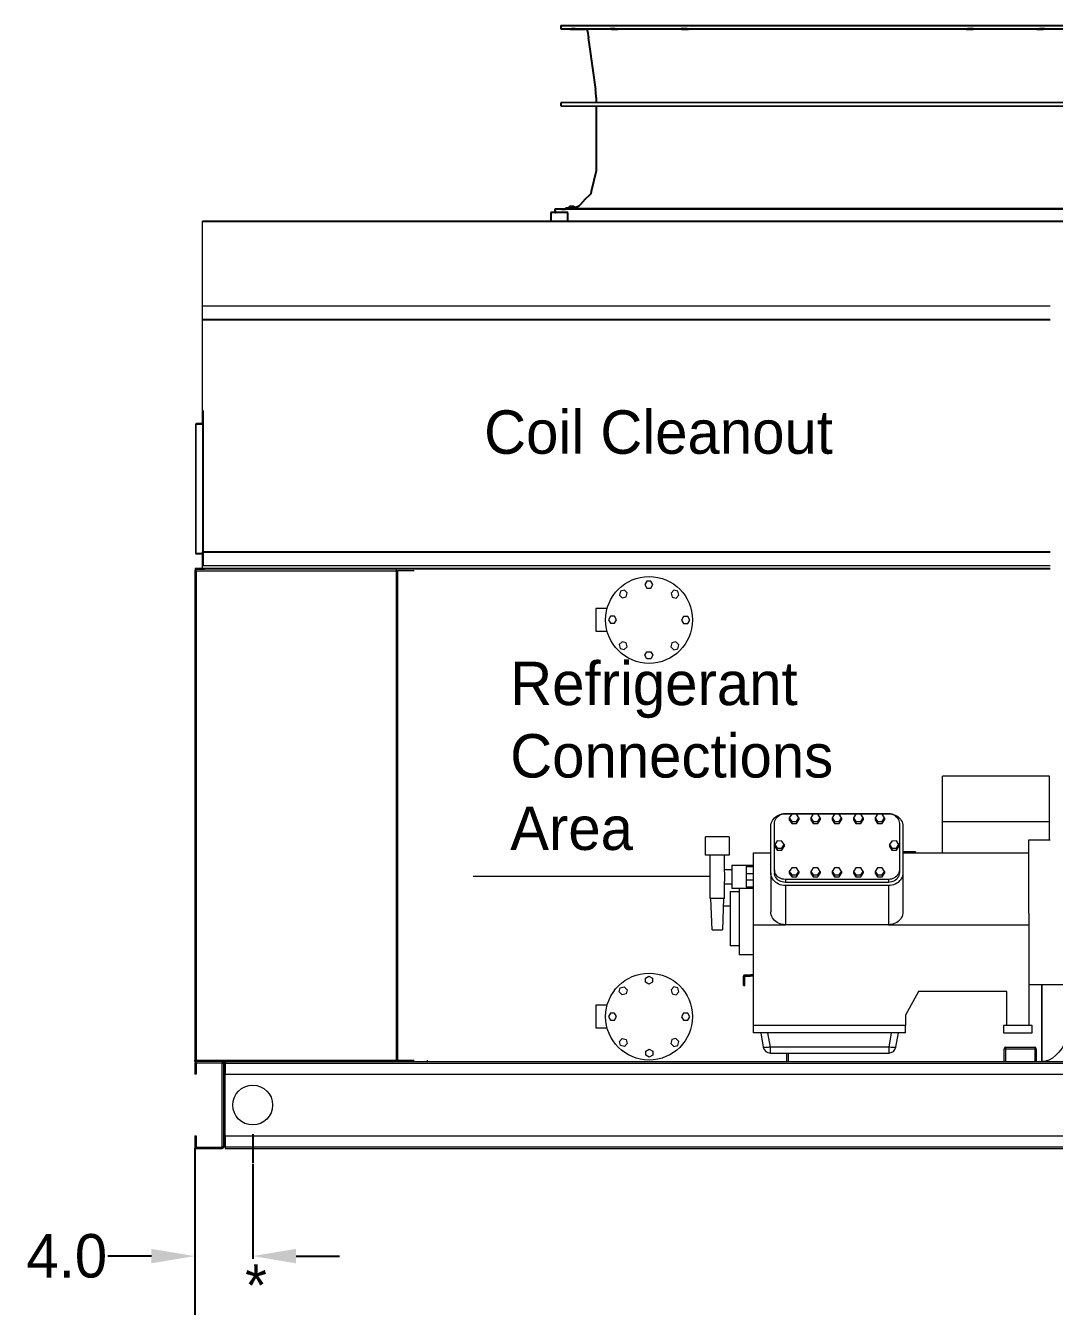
# Model space of a CAD drawing. Header units: inches. Extents: x 1139 to 1619, y -685 to -381.
# Drawn here: x 1290.3 to 1361.3, y -627.3 to -538.9 of the extents above; entities that cross this region are included whole.
import ezdxf

# ---------------------------------------------------------------- set-up
doc = ezdxf.new("R2010")
doc.units = ezdxf.units.IN
doc.header["$MEASUREMENT"] = 0
doc.header["$PDSIZE"] = -1
doc.layers.add('L64', color=7, linetype='Continuous')
doc.dimstyles.get("Standard").update_dxf_attribs({"dimtxt": 3, "dimasz": 3, "dimexe": 0.18, "dimexo": 0.0625, "dimgap": 0.09, "dimtad": 0, "dimtih": 1, "dimtoh": 1, "dimdec": 1, "dimzin": 0, "dimdsep": 46, "dimtxsty": 'Standard', "dimcen": 0.09, "dimadec": 0, "dimazin": 0, "dimtfac": 1, "dimtdec": 1, "dimtofl": 0, "dimtmove": 0, "dimatfit": 3, "dimfxl": 1, "dimtolj": 1, "dimtzin": 0, "dimarcsym": 0})

# ---------------------------------------------------------------- blocks, each defined once
blk = doc.blocks.new('*D10')
at = {"color": 0, "lineweight": -2}
for p, q in [((1301.977, -616.368), (1301.977, -624.022)), ((1305.977, -617.474), (1305.977, -624.022)), ((1298.977, -623.842), (1295.977, -623.842)), ((1308.977, -623.842), (1311.977, -623.842))]:
    blk.add_line(p, q, dxfattribs=at)
at = {"color": 0}
for points in [[(1298.977, -623.342), (1298.977, -624.342), (1301.977, -623.842)], [(1308.977, -623.342), (1308.977, -624.342), (1305.977, -623.842)]]:
    blk.add_solid(points, dxfattribs=at)
at = {"layer": 'Defpoints', "color": 0}
for p in [(1301.977, -616.306), (1305.977, -617.411), (1301.977, -623.842)]:
    blk.add_point(p, dxfattribs=at)
at = {"color": 0, "insert": (1293.137, -623.842), "char_height": 3, "attachment_point": 5}
blk.add_mtext('\\A1;4.0', dxfattribs=at)
blk = doc.blocks.new('*D11')
at = {"color": 0, "lineweight": -2}
for p, q in [((1379.97, -618.075), (1379.97, -630.957)), ((1301.977, -620.257), (1301.977, -630.957)), ((1304.977, -630.777), (1336.633, -630.777)), ((1376.97, -630.777), (1345.313, -630.777))]:
    blk.add_line(p, q, dxfattribs=at)
at = {"color": 0}
for points in [[(1304.977, -630.277), (1304.977, -631.277), (1301.977, -630.777)], [(1376.97, -630.277), (1376.97, -631.277), (1379.97, -630.777)]]:
    blk.add_solid(points, dxfattribs=at)
at = {"layer": 'Defpoints', "color": 0}
for p in [(1379.97, -618.013), (1301.977, -620.195), (1301.977, -630.777)]:
    blk.add_point(p, dxfattribs=at)
at = {"color": 0, "insert": (1340.973, -630.777), "char_height": 3, "attachment_point": 5}
blk.add_mtext('\\A1;78.0', dxfattribs=at)

msp = doc.modelspace()

# ---------------------------------------------------------------- linework, layer by layer
at = {"color": 0, "linetype": 'Continuous', "lineweight": 25}
for p, q in [((1327.246, -538.858), (1327.246, -539.086)), ((1327.246, -538.858), (1332.637, -538.858)), ((1327.246, -539.086), (1327.898, -539.092)), ((1327.246, -539.086), (1332.637, -539.086)), ((1328.708, -539.099), (1328.947, -539.101)), ((1329.102, -539.236), (1329.166, -539.692)), ((1332.637, -538.858), (1364.057, -538.858)), ((1332.637, -539.086), (1364.057, -539.086)), ((1329.147, -539.692), (1329.236, -540.323)), ((1329.234, -540.324), (1329.649, -543.277)), ((1329.687, -543.825), (1329.687, -544.161)), ((1329.687, -544.161), (1327.246, -544.182)), ((1327.246, -544.182), (1327.246, -544.395)), ((1327.246, -544.395), (1329.687, -544.417)), ((1364.057, -544.182), (1329.687, -544.161)), ((1329.687, -544.417), (1364.057, -544.395)), ((1329.687, -544.417), (1329.687, -548.878)), ((1329.687, -548.878), (1329.355, -550.314)), ((1328.531, -551.275), (1328.868, -550.944)), ((1329.317, -550.484), (1328.849, -550.944)), ((1329.357, -550.314), (1329.317, -550.484)), ((1326.557, -551.771), (1326.557, -552.362)), ((1327.739, -551.771), (1326.557, -551.771)), ((1326.93, -551.537), (1326.849, -551.537)), ((1326.849, -551.537), (1326.849, -551.545)), ((1326.849, -551.545), (1326.852, -551.713)), ((1326.87, -551.713), (1326.867, -551.545)), ((1327.578, -551.531), (1326.93, -551.537)), ((1327.578, -551.465), (1327.578, -551.544)), ((1327.705, -551.465), (1327.578, -551.465)), ((1327.589, -551.544), (1327.583, -551.543)), ((1327.643, -551.544), (1327.589, -551.544)), ((1328.444, -551.465), (1327.705, -551.465)), ((1327.739, -552.362), (1327.739, -551.771)), ((1327.778, -551.426), (1327.775, -551.465)), ((1327.846, -551.426), (1327.778, -551.426)), ((1328.244, -551.426), (1327.846, -551.426)), ((1327.916, -551.341), (1327.919, -551.34)), ((1327.919, -551.34), (1327.919, -551.345)), ((1327.92, -551.346), (1327.92, -551.338)), ((1327.92, -551.342), (1327.93, -551.34)), ((1327.93, -551.34), (1327.93, -551.346)), ((1327.951, -551.344), (1327.951, -551.34)), ((1328.023, -551.34), (1328.023, -551.345)), ((1328.051, -551.346), (1328.051, -551.34)), ((1328.101, -551.338), (1328.101, -551.342)), ((1328.111, -551.344), (1328.111, -551.34)), ((1328.244, -551.431), (1328.531, -551.275)), ((1328.247, -551.465), (1328.244, -551.426)), ((1328.444, -551.537), (1328.444, -551.465)), ((1328.444, -551.499), (1362.86, -551.499)), ((1362.86, -551.527), (1328.444, -551.527)), ((1326.557, -552.362), (1327.739, -552.362)), ((1327.739, -552.362), (1363.565, -552.362))]:
    msp.add_line(p, q, dxfattribs=at)
at = {"color": 0, "linetype": 'Continuous', "lineweight": 15}
for p, q in [((1329.672, -579.118), (1329.672, -580.687)), ((1330.439, -579.118), (1329.672, -579.118)), ((1329.672, -580.687), (1330.439, -580.687)), ((1329.672, -606.518), (1329.672, -608.086)), ((1330.439, -606.518), (1329.672, -606.518)), ((1329.672, -608.086), (1330.439, -608.086))]:
    msp.add_line(p, q, dxfattribs=at)
at = {"color": 0}
msp.add_line((1305.977, -615.411), (1305.977, -617.411), dxfattribs=at)
msp.add_line((1305.977, -615.411), (1305.977, -617.411), dxfattribs=at)
at = {"color": 0, "linetype": 'Continuous', "lineweight": 15}
for points in [[(1333.042, -577.465), (1333.183, -577.708), (1333.463, -577.708), (1333.603, -577.465), (1333.463, -577.222), (1333.183, -577.222)], [(1331.764, -578.312), (1331.837, -578.041), (1331.639, -577.843), (1331.368, -577.916), (1331.295, -578.186), (1331.494, -578.385)], [(1334.937, -578.321), (1335.208, -578.393), (1335.406, -578.195), (1335.333, -577.924), (1335.063, -577.852), (1334.864, -578.05)], [(1331.103, -579.897), (1330.963, -579.654), (1330.683, -579.654), (1330.542, -579.897), (1330.683, -580.139), (1330.963, -580.139)], [(1335.59, -579.909), (1335.73, -580.151), (1336.01, -580.151), (1336.15, -579.909), (1336.01, -579.666), (1335.73, -579.666)], [(1331.756, -581.485), (1331.485, -581.412), (1331.287, -581.61), (1331.359, -581.881), (1331.63, -581.954), (1331.828, -581.755)], [(1334.928, -581.493), (1334.856, -581.764), (1335.054, -581.962), (1335.325, -581.89), (1335.397, -581.619), (1335.199, -581.421)], [(1333.042, -582.34), (1333.183, -582.097), (1333.463, -582.097), (1333.603, -582.34), (1333.463, -582.583), (1333.183, -582.583)], [(1333.34, -605.058), (1333.098, -604.918), (1333.098, -604.638), (1333.34, -604.498), (1333.583, -604.638), (1333.583, -604.918)], [(1331.756, -605.72), (1331.485, -605.792), (1331.287, -605.594), (1331.359, -605.323), (1331.63, -605.251), (1331.828, -605.449)], [(1334.937, -605.72), (1335.208, -605.792), (1335.406, -605.594), (1335.333, -605.323), (1335.063, -605.251), (1334.864, -605.449)], [(1331.103, -607.296), (1330.963, -607.053), (1330.683, -607.053), (1330.542, -607.296), (1330.683, -607.538), (1330.963, -607.538)], [(1335.59, -607.308), (1335.73, -607.551), (1336.01, -607.551), (1336.15, -607.308), (1336.01, -607.065), (1335.73, -607.065)], [(1331.764, -608.892), (1331.837, -609.163), (1331.639, -609.361), (1331.368, -609.289), (1331.295, -609.018), (1331.494, -608.82)], [(1334.928, -608.892), (1334.856, -609.163), (1335.054, -609.361), (1335.325, -609.289), (1335.397, -609.018), (1335.199, -608.82)], [(1333.352, -609.545), (1333.595, -609.685), (1333.595, -609.966), (1333.352, -610.106), (1333.11, -609.966), (1333.11, -609.685)]]:
    msp.add_lwpolyline(points, close=True, dxfattribs=at)
for centre in [(1333.346, -579.903), (1333.346, -607.302), (1333.346, -607.302)]:
    msp.add_circle(centre, 3, dxfattribs=at)
at = {"color": 0, "linetype": 'Continuous', "lineweight": 25}
for centre, radius, start, end in [((1325.75, -543.825), 3.937, 0, 8.00016), ((1326.911, -551.712), 0.0591, 181, 270)]:
    msp.add_arc(centre, radius, start, end, dxfattribs=at)
for points, knots in [([(1327.898, -539.092), (1327.899, -539.092), (1327.9, -539.092), (1327.93, -539.092), (1327.982, -539.092), (1328.056, -539.093), (1328.148, -539.094), (1328.257, -539.095), (1328.379, -539.096), (1328.511, -539.097), (1328.623, -539.098), (1328.689, -539.098), (1328.708, -539.099)], [0, 0, 0, 0, 0.085907, 0.192945, 0.303087, 0.410126, 0.520268, 0.62731, 0.737455, 0.844501, 0.954651, 1, 1, 1, 1]), ([(1328.039, -539.09), (1328.053, -539.09), (1328.08, -539.09), (1328.15, -539.09), (1328.233, -539.091), (1328.32, -539.092), (1328.403, -539.093), (1328.471, -539.093), (1328.517, -539.094), (1328.536, -539.094), (1328.528, -539.094), (1328.506, -539.094), (1328.47, -539.094), (1328.402, -539.093), (1328.319, -539.093), (1328.231, -539.092), (1328.149, -539.091), (1328.081, -539.091), (1328.034, -539.09), (1328.015, -539.09), (1328.023, -539.09), (1328.036, -539.09), (1328.039, -539.09)], [0, 0, 0, 0, 0.053684, 0.107369, 0.161054, 0.214742, 0.268431, 0.32212, 0.375808, 0.429494, 0.483179, 0.5, 0.553684, 0.607368, 0.661054, 0.714742, 0.768431, 0.82212, 0.875808, 0.929494, 0.983178, 1, 1, 1, 1]), ([(1329.102, -539.236), (1329.098, -539.219), (1329.089, -539.184), (1329.056, -539.141), (1329.012, -539.112), (1328.973, -539.101), (1328.951, -539.101), (1328.947, -539.101)], [0, 0, 0, 0, 0.236553, 0.473094, 0.709954, 0.947343, 1, 1, 1, 1]), ([(1330.74, -539.09), (1330.763, -539.09), (1330.807, -539.09), (1330.893, -539.09), (1330.98, -539.091), (1331.061, -539.092), (1331.126, -539.093), (1331.168, -539.093), (1331.182, -539.094), (1331.167, -539.094), (1331.134, -539.094), (1331.089, -539.094), (1331.034, -539.094), (1330.95, -539.093), (1330.863, -539.093), (1330.782, -539.092), (1330.717, -539.091), (1330.675, -539.091), (1330.66, -539.09), (1330.676, -539.09), (1330.708, -539.09), (1330.734, -539.09), (1330.74, -539.09)], [0, 0, 0, 0, 0.053685, 0.107369, 0.161054, 0.214742, 0.268431, 0.32212, 0.375808, 0.429494, 0.483179, 0.5, 0.553684, 0.607369, 0.661054, 0.714742, 0.768431, 0.82212, 0.875808, 0.929494, 0.983179, 1, 1, 1, 1]), ([(1335.711, -539.09), (1335.739, -539.09), (1335.794, -539.09), (1335.882, -539.09), (1335.961, -539.091), (1336.022, -539.092), (1336.06, -539.093), (1336.069, -539.093), (1336.05, -539.094), (1336.003, -539.094), (1335.949, -539.094), (1335.89, -539.094), (1335.824, -539.094), (1335.737, -539.093), (1335.658, -539.093), (1335.596, -539.092), (1335.558, -539.091), (1335.549, -539.091), (1335.569, -539.09), (1335.616, -539.09), (1335.669, -539.09), (1335.703, -539.09), (1335.711, -539.09)], [0, 0, 0, 0, 0.053684, 0.107369, 0.161054, 0.214742, 0.268431, 0.32212, 0.375808, 0.429494, 0.483178, 0.5, 0.553684, 0.607369, 0.661055, 0.714742, 0.768431, 0.82212, 0.875808, 0.929494, 0.983179, 1, 1, 1, 1]), ([(1355.676, -539.09), (1355.694, -539.09), (1355.731, -539.09), (1355.754, -539.09), (1355.749, -539.091), (1355.715, -539.092), (1355.657, -539.093), (1355.58, -539.093), (1355.493, -539.094), (1355.407, -539.094), (1355.348, -539.094), (1355.299, -539.094), (1355.26, -539.094), (1355.235, -539.093), (1355.241, -539.093), (1355.274, -539.092), (1355.333, -539.091), (1355.41, -539.091), (1355.496, -539.09), (1355.582, -539.09), (1355.642, -539.09), (1355.669, -539.09), (1355.676, -539.09)], [0, 0, 0, 0, 0.053685, 0.107369, 0.161054, 0.214742, 0.268431, 0.32212, 0.375808, 0.429494, 0.483179, 0.5, 0.553684, 0.607369, 0.661054, 0.714742, 0.768431, 0.82212, 0.875808, 0.929494, 0.983179, 1, 1, 1, 1]), ([(1360.619, -539.09), (1360.627, -539.09), (1360.644, -539.09), (1360.633, -539.09), (1360.595, -539.091), (1360.533, -539.092), (1360.454, -539.093), (1360.367, -539.093), (1360.282, -539.094), (1360.208, -539.094), (1360.166, -539.094), (1360.137, -539.094), (1360.122, -539.094), (1360.132, -539.093), (1360.17, -539.093), (1360.232, -539.092), (1360.311, -539.091), (1360.398, -539.091), (1360.484, -539.09), (1360.557, -539.09), (1360.6, -539.09), (1360.615, -539.09), (1360.619, -539.09)], [0, 0, 0, 0, 0.053684, 0.107369, 0.161054, 0.214742, 0.268431, 0.32212, 0.375808, 0.429494, 0.483178, 0.5, 0.553684, 0.607369, 0.661055, 0.714742, 0.768431, 0.82212, 0.875808, 0.929494, 0.983179, 1, 1, 1, 1]), ([(1326.867, -551.545), (1326.861, -551.545), (1326.856, -551.545), (1326.85, -551.545), (1326.849, -551.545), (1326.849, -551.545)], [0, 0, 0, 0, 0.5, 0.5, 1, 1, 1, 1]), ([(1326.926, -551.771), (1326.92, -551.771), (1326.912, -551.77), (1326.899, -551.764), (1326.892, -551.76), (1326.881, -551.748), (1326.877, -551.742), (1326.871, -551.727), (1326.87, -551.72), (1326.87, -551.713)], [0, 0, 0, 0, 0.25, 0.25, 0.5, 0.5, 0.75, 0.75, 1, 1, 1, 1]), ([(1327.578, -551.537), (1327.564, -551.537), (1327.531, -551.538), (1327.47, -551.538), (1327.405, -551.539), (1327.351, -551.539), (1327.312, -551.539), (1327.298, -551.539), (1327.295, -551.539), (1327.304, -551.539), (1327.337, -551.538), (1327.387, -551.538), (1327.449, -551.537), (1327.516, -551.537), (1327.558, -551.536), (1327.578, -551.536)], [0, 0, 0, 0, 0.056542, 0.140133, 0.223723, 0.307311, 0.390897, 0.474479, 0.500668, 0.584253, 0.667837, 0.751422, 0.835011, 0.918601, 1, 1, 1, 1]), ([(1328.439, -551.537), (1328.439, -551.537), (1328.439, -551.537), (1328.383, -551.538), (1328.285, -551.539), (1328.155, -551.54), (1328.009, -551.542), (1327.863, -551.543), (1327.763, -551.543), (1327.691, -551.544), (1327.662, -551.544), (1327.643, -551.544)], [0, 0, 0, 0, 0.08774, 0.218186, 0.348637, 0.479093, 0.609552, 0.740009, 0.870464, 0.911349, 1, 1, 1, 1]), ([(1327.902, -551.344), (1327.886, -551.35), (1327.853, -551.363), (1327.811, -551.392), (1327.789, -551.416), (1327.779, -551.426)], [0, 0, 0, 0, 0.327422, 0.724009, 1, 1, 1, 1]), ([(1327.911, -551.34), (1327.908, -551.341), (1327.903, -551.342), (1327.901, -551.343), (1327.901, -551.343)], [0, 0, 0, 0, 0.874699, 1, 1, 1, 1]), ([(1327.911, -551.34), (1327.913, -551.339), (1327.917, -551.338), (1327.919, -551.338), (1327.92, -551.338)], [0, 0, 0, 0, 0.4996563, 1, 1, 1, 1]), ([(1327.971, -551.34), (1327.967, -551.341), (1327.958, -551.343), (1327.944, -551.345), (1327.934, -551.346), (1327.925, -551.346), (1327.919, -551.346), (1327.916, -551.345), (1327.916, -551.343), (1327.916, -551.343)], [0, 0, 0, 0, 0.175487, 0.351146, 0.522558, 0.601245, 0.767206, 0.93307, 1, 1, 1, 1]), ([(1327.92, -551.338), (1327.92, -551.338), (1327.921, -551.338), (1327.92, -551.339), (1327.919, -551.34), (1327.919, -551.34)], [0, 0, 0, 0, 0.1143518, 0.9074961, 1, 1, 1, 1]), ([(1327.951, -551.34), (1327.95, -551.339), (1327.949, -551.338), (1327.945, -551.338), (1327.938, -551.338), (1327.933, -551.339), (1327.931, -551.34), (1327.93, -551.34)], [0, 0, 0, 0, 0.2464974, 0.4933322, 0.7330389, 0.972083, 1, 1, 1, 1]), ([(1327.951, -551.34), (1327.952, -551.341), (1327.952, -551.342), (1327.956, -551.343), (1327.956, -551.343)], [0, 0, 0, 0, 0.874185, 1, 1, 1, 1]), ([(1327.971, -551.34), (1327.974, -551.339), (1327.979, -551.338), (1327.986, -551.338), (1327.993, -551.338), (1327.997, -551.339), (1327.999, -551.34), (1327.999, -551.34)], [0, 0, 0, 0, 0.246483, 0.493347, 0.733061, 0.972099, 1, 1, 1, 1]), ([(1328.071, -551.34), (1328.07, -551.341), (1328.068, -551.343), (1328.059, -551.345), (1328.048, -551.346), (1328.035, -551.346), (1328.021, -551.345), (1328.009, -551.343), (1328.002, -551.341), (1327.999, -551.34)], [0, 0, 0, 0, 0.145992, 0.292129, 0.434742, 0.573234, 0.710145, 0.848574, 1, 1, 1, 1]), ([(1328.011, -551.343), (1328.011, -551.343), (1328.016, -551.342), (1328.02, -551.341), (1328.023, -551.34)], [0, 0, 0, 0, 0.095383, 1, 1, 1, 1]), ([(1328.051, -551.34), (1328.046, -551.338), (1328.04, -551.338), (1328.03, -551.338), (1328.026, -551.338), (1328.023, -551.34)], [0, 0, 0, 0, 0.5, 0.5, 1, 1, 1, 1]), ([(1328.051, -551.34), (1328.055, -551.341), (1328.06, -551.342), (1328.065, -551.343), (1328.066, -551.343)], [0, 0, 0, 0, 0.874189, 1, 1, 1, 1]), ([(1328.071, -551.34), (1328.072, -551.339), (1328.073, -551.338), (1328.077, -551.338), (1328.083, -551.338), (1328.088, -551.339), (1328.091, -551.34), (1328.091, -551.34)], [0, 0, 0, 0, 0.246496, 0.493367, 0.733073, 0.972083, 1, 1, 1, 1]), ([(1328.126, -551.346), (1328.126, -551.346), (1328.127, -551.346), (1328.123, -551.346), (1328.116, -551.345), (1328.105, -551.343), (1328.096, -551.341), (1328.091, -551.34)], [0, 0, 0, 0, 0.0732586, 0.3003068, 0.5247839, 0.751732, 1, 1, 1, 1]), ([(1328.111, -551.34), (1328.109, -551.339), (1328.105, -551.338), (1328.102, -551.338), (1328.102, -551.338), (1328.102, -551.338)], [0, 0, 0, 0, 0.352869, 0.706243, 1, 1, 1, 1]), ([(1328.242, -551.424), (1328.23, -551.412), (1328.204, -551.387), (1328.162, -551.359), (1328.132, -551.348), (1328.12, -551.344)], [0, 0, 0, 0, 0.351375, 0.742096, 1, 1, 1, 1])]:
    msp.add_open_spline(points, degree=3, knots=knots, dxfattribs=at)
for points in [[(1326.852, -551.713), (1326.852, -551.713), (1326.858, -551.713), (1326.87, -551.713)], [(1328.111, -551.34), (1328.118, -551.342), (1328.123, -551.344), (1328.125, -551.345)]]:
    msp.add_open_spline(points, degree=3, dxfattribs=at)
at = {"layer": 'L64', "color": 0, "linetype": 'Continuous', "lineweight": 15}
for p, q in [((1368.014, -552.362), (1302.514, -552.362)), ((1302.514, -552.41), (1302.514, -552.362)), ((1361.045, -552.41), (1302.514, -552.41)), ((1302.514, -566.42), (1302.514, -552.41)), ((1361.045, -558.231), (1302.563, -558.231)), ((1361.045, -559.155), (1302.563, -559.155)), ((1361.045, -559.156), (1302.563, -559.156)), ((1361.045, -559.205), (1302.563, -559.205)), ((1302.563, -565.446), (1302.563, -566.37)), ((1302.078, -566.398), (1302.029, -566.398)), ((1302.029, -566.398), (1302.029, -575.3)), ((1302.078, -566.397), (1302.078, -566.349)), ((1302.514, -566.349), (1302.078, -566.349)), ((1302.514, -566.397), (1302.078, -566.397)), ((1302.078, -575.3), (1302.078, -566.398)), ((1302.514, -566.398), (1302.078, -566.398)), ((1302.563, -566.42), (1302.514, -566.42)), ((1302.514, -566.42), (1302.514, -575.197)), ((1302.563, -566.37), (1302.563, -566.371)), ((1302.563, -566.371), (1302.563, -566.42)), ((1302.563, -566.42), (1302.563, -575.197)), ((1302.029, -575.3), (1302.078, -575.3)), ((1302.078, -575.3), (1302.514, -575.3)), ((1302.078, -575.349), (1302.078, -575.301)), ((1302.078, -575.301), (1302.514, -575.301)), ((1302.078, -575.349), (1302.514, -575.349)), ((1302.514, -576.361), (1302.514, -575.197)), ((1302.514, -575.197), (1302.563, -575.197)), ((1302.563, -575.197), (1302.563, -575.246)), ((1361.045, -575.197), (1302.563, -575.197)), ((1361.045, -575.246), (1302.563, -575.246)), ((1302.563, -575.246), (1302.563, -575.247)), ((1361.045, -575.247), (1302.563, -575.247)), ((1302.563, -575.247), (1302.563, -576.171)), ((1301.977, -576.515), (1302.083, -576.515)), ((1301.977, -576.515), (1301.977, -610.306)), ((1302.264, -576.349), (1302.014, -576.349)), ((1302.014, -576.349), (1302.014, -576.411)), ((1302.084, -576.411), (1302.014, -576.411)), ((1302.083, -576.514), (1302.083, -576.409)), ((1302.084, -576.409), (1302.083, -576.409)), ((1302.083, -576.515), (1315.871, -576.515)), ((1302.083, -576.515), (1302.083, -610.306)), ((1302.084, -576.409), (1302.659, -576.409)), ((1302.514, -576.349), (1302.264, -576.349)), ((1302.264, -576.349), (1302.264, -576.409)), ((1361.045, -576.361), (1302.514, -576.361)), ((1302.514, -576.362), (1302.514, -576.361)), ((1302.764, -576.362), (1302.514, -576.362)), ((1302.514, -576.362), (1302.514, -576.409)), ((1361.045, -576.171), (1302.563, -576.171)), ((1302.764, -576.409), (1302.659, -576.409)), ((1302.764, -576.362), (1302.764, -576.409)), ((1361.045, -576.362), (1302.764, -576.362)), ((1361.045, -576.409), (1302.764, -576.409)), ((1315.871, -576.409), (1315.871, -576.515)), ((1315.871, -576.515), (1315.871, -610.306)), ((1315.871, -576.515), (1315.977, -576.515)), ((1315.977, -576.515), (1315.977, -610.306)), ((1315.978, -576.515), (1315.977, -576.515)), ((1315.978, -610.306), (1315.978, -576.515)), ((1317.122, -576.515), (1315.978, -576.515)), ((1360.989, -590.703), (1353.614, -590.703)), ((1353.614, -593.841), (1353.614, -590.703)), ((1360.989, -593.841), (1360.989, -590.703)), ((1342.754, -593.277), (1349.876, -593.277)), ((1342.754, -593.293), (1349.876, -593.293)), ((1343.191, -593.327), (1343.029, -593.576)), ((1343.516, -593.327), (1343.191, -593.327)), ((1343.678, -593.576), (1343.516, -593.327)), ((1344.672, -593.327), (1344.51, -593.576)), ((1344.996, -593.327), (1344.672, -593.327)), ((1345.159, -593.576), (1344.996, -593.327)), ((1346.152, -593.327), (1345.99, -593.576)), ((1346.477, -593.327), (1346.152, -593.327)), ((1346.639, -593.576), (1346.477, -593.327)), ((1347.633, -593.327), (1347.471, -593.576)), ((1347.957, -593.327), (1347.633, -593.327)), ((1348.12, -593.576), (1347.957, -593.327)), ((1349.113, -593.327), (1348.951, -593.576)), ((1349.438, -593.327), (1349.113, -593.327)), ((1349.6, -593.576), (1349.438, -593.327)), ((1341.754, -597.364), (1341.754, -594.165)), ((1342.004, -597.158), (1342.004, -593.959)), ((1343.029, -593.576), (1343.191, -593.825)), ((1343.029, -593.576), (1343.029, -593.712)), ((1343.029, -593.712), (1343.191, -593.961)), ((1343.191, -593.825), (1343.516, -593.825)), ((1343.191, -593.825), (1343.191, -593.961)), ((1343.191, -593.961), (1343.516, -593.961)), ((1343.516, -593.825), (1343.678, -593.576)), ((1343.516, -593.961), (1343.678, -593.712)), ((1343.516, -593.825), (1343.516, -593.961)), ((1343.678, -593.576), (1343.678, -593.712)), ((1344.51, -593.576), (1344.672, -593.825)), ((1344.51, -593.576), (1344.51, -593.712)), ((1344.51, -593.712), (1344.672, -593.961)), ((1344.672, -593.825), (1344.672, -593.961)), ((1344.672, -593.825), (1344.996, -593.825)), ((1344.672, -593.961), (1344.996, -593.961)), ((1344.996, -593.825), (1345.159, -593.576)), ((1344.996, -593.961), (1345.159, -593.712)), ((1344.996, -593.825), (1344.996, -593.961)), ((1345.159, -593.576), (1345.159, -593.712)), ((1345.99, -593.576), (1346.152, -593.825)), ((1345.99, -593.576), (1345.99, -593.712)), ((1345.99, -593.712), (1346.152, -593.961)), ((1346.152, -593.825), (1346.477, -593.825)), ((1346.152, -593.825), (1346.152, -593.961)), ((1346.152, -593.961), (1346.477, -593.961)), ((1346.477, -593.825), (1346.639, -593.576)), ((1346.477, -593.961), (1346.639, -593.712)), ((1346.477, -593.825), (1346.477, -593.961)), ((1346.639, -593.576), (1346.639, -593.712)), ((1347.471, -593.576), (1347.633, -593.825)), ((1347.471, -593.576), (1347.471, -593.712)), ((1347.471, -593.712), (1347.633, -593.961)), ((1347.633, -593.825), (1347.957, -593.825)), ((1347.633, -593.825), (1347.633, -593.961)), ((1347.633, -593.961), (1347.957, -593.961)), ((1347.957, -593.825), (1348.12, -593.576)), ((1347.957, -593.961), (1348.12, -593.712)), ((1347.957, -593.825), (1347.957, -593.961)), ((1348.12, -593.576), (1348.12, -593.712)), ((1348.951, -593.576), (1349.113, -593.825)), ((1348.951, -593.576), (1348.951, -593.712)), ((1348.951, -593.712), (1349.113, -593.961)), ((1349.113, -593.825), (1349.438, -593.825)), ((1349.113, -593.825), (1349.113, -593.961)), ((1349.113, -593.961), (1349.438, -593.961)), ((1349.438, -593.825), (1349.6, -593.576)), ((1349.438, -593.961), (1349.6, -593.712)), ((1349.438, -593.825), (1349.438, -593.961)), ((1349.6, -593.576), (1349.6, -593.712)), ((1350.626, -593.959), (1350.626, -597.158)), ((1350.876, -594.165), (1350.876, -597.364)), ((1360.989, -593.841), (1353.614, -593.841)), ((1353.614, -595.982), (1353.614, -593.841)), ((1360.989, -595.099), (1360.989, -593.841)), ((1337.245, -596.144), (1337.245, -594.894)), ((1338.87, -594.894), (1337.245, -594.894)), ((1338.87, -594.894), (1338.87, -596.144)), ((1342.193, -595.172), (1342.029, -595.42)), ((1342.518, -595.174), (1342.193, -595.172)), ((1342.678, -595.425), (1342.518, -595.174)), ((1350.111, -595.174), (1349.951, -595.425)), ((1350.436, -595.172), (1350.111, -595.174)), ((1350.6, -595.42), (1350.436, -595.172)), ((1359.576, -595.099), (1361.045, -595.099)), ((1359.576, -600.169), (1359.576, -595.099)), ((1338.87, -596.144), (1337.245, -596.144)), ((1337.558, -599.144), (1337.558, -596.144)), ((1338.558, -597.314), (1338.558, -596.144)), ((1340.558, -595.982), (1341.754, -595.982)), ((1340.558, -600.957), (1340.558, -595.982)), ((1342.029, -595.42), (1342.189, -595.671)), ((1342.029, -595.42), (1342.029, -595.556)), ((1342.029, -595.556), (1342.189, -595.807)), ((1342.189, -595.671), (1342.514, -595.673)), ((1342.189, -595.671), (1342.189, -595.807)), ((1342.189, -595.807), (1342.514, -595.809)), ((1342.514, -595.673), (1342.678, -595.425)), ((1342.514, -595.809), (1342.678, -595.561)), ((1342.514, -595.673), (1342.514, -595.809)), ((1342.678, -595.425), (1342.678, -595.561)), ((1349.951, -595.425), (1350.116, -595.673)), ((1349.951, -595.425), (1349.951, -595.561)), ((1349.951, -595.561), (1350.116, -595.809)), ((1350.116, -595.673), (1350.44, -595.671)), ((1350.116, -595.673), (1350.116, -595.809)), ((1350.116, -595.809), (1350.44, -595.807)), ((1350.44, -595.671), (1350.6, -595.42)), ((1350.44, -595.807), (1350.6, -595.556)), ((1350.44, -595.671), (1350.44, -595.807)), ((1350.6, -595.42), (1350.6, -595.556)), ((1351.752, -595.92), (1350.876, -595.92)), ((1350.876, -595.982), (1359.576, -595.982)), ((1351.752, -595.92), (1351.752, -595.982)), ((1339.058, -596.832), (1340.558, -596.832)), ((1339.058, -596.832), (1339.058, -598.457)), ((1340.058, -596.941), (1340.558, -596.941)), ((1340.058, -596.941), (1340.058, -597.428)), ((1343.191, -597.02), (1343.029, -597.269)), ((1343.516, -597.02), (1343.191, -597.02)), ((1343.678, -597.269), (1343.516, -597.02)), ((1344.672, -597.02), (1344.51, -597.269)), ((1344.996, -597.02), (1344.672, -597.02)), ((1345.159, -597.269), (1344.996, -597.02)), ((1346.152, -597.02), (1345.99, -597.269)), ((1346.477, -597.02), (1346.152, -597.02)), ((1346.639, -597.269), (1346.477, -597.02)), ((1347.633, -597.02), (1347.471, -597.269)), ((1347.957, -597.02), (1347.633, -597.02)), ((1348.12, -597.269), (1347.957, -597.02)), ((1349.113, -597.02), (1348.951, -597.269)), ((1349.438, -597.02), (1349.113, -597.02)), ((1349.6, -597.269), (1349.438, -597.02)), ((1337.558, -597.635), (1321.198, -597.635)), ((1338.558, -597.144), (1339.058, -597.144)), ((1338.558, -597.314), (1338.558, -597.975)), ((1340.058, -597.428), (1340.558, -597.428)), ((1340.058, -597.428), (1340.058, -597.861)), ((1340.058, -597.861), (1340.558, -597.861)), ((1340.058, -597.861), (1340.058, -598.348)), ((1341.754, -597.364), (1341.754, -600.069)), ((1342.004, -597.158), (1342.004, -597.364)), ((1342.754, -597.824), (1342.754, -598.03)), ((1349.876, -597.824), (1342.754, -597.824)), ((1343.029, -597.269), (1343.191, -597.518)), ((1343.029, -597.269), (1343.029, -597.405)), ((1343.029, -597.405), (1343.191, -597.654)), ((1343.191, -597.518), (1343.516, -597.518)), ((1343.191, -597.518), (1343.191, -597.654)), ((1343.191, -597.654), (1343.516, -597.654)), ((1343.516, -597.518), (1343.678, -597.269)), ((1343.516, -597.654), (1343.678, -597.405)), ((1343.516, -597.518), (1343.516, -597.654)), ((1343.678, -597.269), (1343.678, -597.405)), ((1344.51, -597.269), (1344.672, -597.518)), ((1344.51, -597.269), (1344.51, -597.405)), ((1344.51, -597.405), (1344.672, -597.654)), ((1344.672, -597.518), (1344.996, -597.518)), ((1344.672, -597.518), (1344.672, -597.654)), ((1344.672, -597.654), (1344.996, -597.654)), ((1344.996, -597.518), (1345.159, -597.269)), ((1344.996, -597.654), (1345.159, -597.405)), ((1344.996, -597.518), (1344.996, -597.654)), ((1345.159, -597.269), (1345.159, -597.405)), ((1345.99, -597.269), (1346.152, -597.518)), ((1345.99, -597.269), (1345.99, -597.405)), ((1345.99, -597.405), (1346.152, -597.654)), ((1346.152, -597.518), (1346.477, -597.518)), ((1346.152, -597.518), (1346.152, -597.654)), ((1346.152, -597.654), (1346.477, -597.654)), ((1346.477, -597.518), (1346.639, -597.269)), ((1346.477, -597.654), (1346.639, -597.405)), ((1346.477, -597.518), (1346.477, -597.654)), ((1346.639, -597.269), (1346.639, -597.405)), ((1347.471, -597.269), (1347.633, -597.518)), ((1347.471, -597.269), (1347.471, -597.405)), ((1347.471, -597.405), (1347.633, -597.654)), ((1347.633, -597.518), (1347.633, -597.654)), ((1347.633, -597.518), (1347.957, -597.518)), ((1347.633, -597.654), (1347.957, -597.654)), ((1347.957, -597.518), (1348.12, -597.269)), ((1347.957, -597.654), (1348.12, -597.405)), ((1347.957, -597.518), (1347.957, -597.654)), ((1348.12, -597.269), (1348.12, -597.405)), ((1348.951, -597.269), (1349.113, -597.518)), ((1348.951, -597.269), (1348.951, -597.405)), ((1348.951, -597.405), (1349.113, -597.654)), ((1349.113, -597.518), (1349.113, -597.654)), ((1349.113, -597.518), (1349.438, -597.518)), ((1349.113, -597.654), (1349.438, -597.654)), ((1349.438, -597.518), (1349.6, -597.269)), ((1349.438, -597.654), (1349.6, -597.405)), ((1349.438, -597.518), (1349.438, -597.654)), ((1349.6, -597.269), (1349.6, -597.405)), ((1349.876, -597.824), (1349.876, -598.03)), ((1350.626, -597.158), (1350.626, -597.364)), ((1350.876, -597.364), (1350.876, -600.069)), ((1338.558, -599.144), (1338.558, -597.975)), ((1339.058, -598.144), (1338.558, -598.144)), ((1338.933, -598.67), (1339.558, -598.67)), ((1338.933, -598.67), (1338.933, -602.403)), ((1340.558, -598.457), (1339.058, -598.457)), ((1339.558, -598.457), (1339.558, -603.036)), ((1340.058, -598.348), (1340.558, -598.348)), ((1349.876, -598.03), (1342.754, -598.03)), ((1342.754, -598.252), (1342.754, -600.957)), ((1349.876, -598.252), (1342.754, -598.252)), ((1349.876, -598.252), (1349.876, -600.957)), ((1338.558, -599.144), (1337.558, -599.144)), ((1337.696, -601.314), (1337.62, -599.144)), ((1338.495, -599.144), (1338.419, -601.314)), ((1338.477, -599.661), (1338.933, -599.661)), ((1359.576, -600.169), (1359.576, -600.957)), ((1337.696, -601.314), (1338.419, -601.314)), ((1340.558, -600.957), (1342.754, -600.957)), ((1340.558, -607.911), (1340.558, -600.957)), ((1349.876, -600.957), (1342.754, -600.957)), ((1349.876, -600.957), (1359.576, -600.957)), ((1359.576, -600.957), (1359.576, -607.911)), ((1339.558, -602.403), (1338.933, -602.403)), ((1340.558, -603.036), (1339.558, -603.036)), ((1339.968, -604.517), (1339.863, -604.517)), ((1339.863, -605.161), (1339.863, -604.517)), ((1339.968, -605.161), (1339.968, -604.517)), ((1339.969, -604.411), (1339.969, -604.516)), ((1339.969, -604.411), (1340.344, -604.411)), ((1339.969, -604.516), (1340.344, -604.516)), ((1340.558, -604.411), (1340.344, -604.411)), ((1340.344, -604.411), (1340.344, -604.516)), ((1340.558, -604.516), (1340.344, -604.516)), ((1339.863, -605.161), (1339.968, -605.161)), ((1351.96, -605.57), (1351.05, -607.193)), ((1354.166, -605.57), (1351.96, -605.57)), ((1358.04, -605.57), (1354.166, -605.57)), ((1358.04, -607.911), (1358.04, -605.57)), ((1364.824, -605.099), (1359.576, -605.099)), ((1360.433, -605.099), (1360.433, -610.411)), ((1360.444, -605.099), (1360.444, -610.402)), ((1360.456, -605.099), (1360.456, -610.411)), ((1351.05, -607.193), (1351.05, -607.911)), ((1351.05, -607.911), (1340.558, -607.911)), ((1340.558, -608.411), (1340.558, -607.911)), ((1351.05, -608.411), (1340.558, -608.411)), ((1341.058, -608.411), (1341.233, -609.404)), ((1341.725, -609.404), (1341.55, -608.411)), ((1350.065, -608.411), (1349.89, -609.404)), ((1350.383, -609.404), (1350.558, -608.411)), ((1351.05, -608.411), (1351.05, -607.911)), ((1357.808, -607.911), (1357.808, -608.411)), ((1359.808, -607.911), (1357.808, -607.911)), ((1357.808, -608.411), (1359.808, -608.411)), ((1359.808, -608.411), (1359.808, -607.911)), ((1349.89, -609.404), (1341.725, -609.404)), ((1341.725, -609.818), (1341.725, -609.404)), ((1349.89, -609.404), (1349.89, -609.818)), ((1357.972, -609.411), (1359.97, -609.411)), ((1357.972, -609.516), (1357.972, -609.411)), ((1359.97, -609.411), (1359.97, -609.516)), ((1301.974, -610.411), (1301.974, -610.307)), ((1301.977, -610.307), (1301.974, -610.307)), ((1301.977, -610.306), (1302.083, -610.306)), ((1302.083, -610.306), (1315.871, -610.306)), ((1302.083, -610.307), (1302.083, -610.411)), ((1315.871, -610.306), (1315.871, -610.411)), ((1315.871, -610.306), (1315.977, -610.306)), ((1315.99, -610.307), (1315.871, -610.307)), ((1315.977, -610.306), (1315.978, -610.306)), ((1315.978, -610.306), (1317.122, -610.306)), ((1315.99, -610.411), (1315.99, -610.307)), ((1316.053, -610.307), (1315.99, -610.307)), ((1316.053, -610.306), (1316.053, -610.307)), ((1316.053, -610.307), (1316.053, -610.306)), ((1316.053, -610.306), (1316.053, -610.307)), ((1316.053, -610.307), (1316.054, -610.307)), ((1316.053, -610.307), (1316.053, -610.307)), ((1316.054, -610.307), (1316.054, -610.306)), ((1316.054, -610.307), (1316.054, -610.306)), ((1316.054, -610.306), (1316.054, -610.307)), ((1316.054, -610.307), (1316.054, -610.307)), ((1318.053, -610.411), (1318.053, -610.307)), ((1318.056, -610.411), (1318.056, -610.307)), ((1341.725, -609.818), (1349.89, -609.818)), ((1342.864, -610.411), (1342.864, -609.818)), ((1342.969, -610.411), (1342.969, -609.818)), ((1357.866, -609.517), (1357.971, -609.517)), ((1357.866, -610.411), (1357.866, -609.517)), ((1357.971, -610.411), (1357.971, -609.517)), ((1357.972, -609.516), (1359.97, -609.516)), ((1359.971, -609.517), (1360.075, -609.517)), ((1359.971, -609.517), (1359.971, -610.411)), ((1360.075, -609.517), (1360.075, -610.411)), ((1302.083, -610.411), (1301.974, -610.411)), ((1301.977, -610.517), (1302.082, -610.517)), ((1301.977, -610.517), (1301.977, -611.286)), ((1302.082, -610.517), (1302.082, -611.286)), ((1302.083, -610.516), (1302.083, -610.411)), ((1303.871, -610.411), (1302.083, -610.411)), ((1303.871, -610.516), (1302.083, -610.516)), ((1303.871, -610.411), (1315.871, -610.411)), ((1303.871, -610.411), (1303.871, -610.516)), ((1303.872, -610.517), (1303.977, -610.517)), ((1303.872, -616.306), (1303.872, -610.517)), ((1303.977, -610.517), (1304.082, -610.517)), ((1303.977, -616.306), (1303.977, -610.517)), ((1304.036, -610.412), (1304.036, -610.517)), ((1304.036, -610.412), (1304.083, -610.412)), ((1304.082, -616.306), (1304.082, -610.517)), ((1304.082, -610.517), (1304.083, -610.517)), ((1304.083, -610.411), (1377.864, -610.411)), ((1304.083, -610.411), (1304.083, -610.517)), ((1304.083, -610.517), (1377.864, -610.517)), ((1304.083, -610.517), (1304.083, -611.286)), ((1360.444, -610.402), (1360.433, -610.411)), ((1360.456, -610.411), (1360.444, -610.402)), ((1302.082, -611.286), (1301.977, -611.286)), ((1304.083, -611.286), (1377.864, -611.286)), ((1304.083, -615.536), (1304.083, -611.286)), ((1301.977, -615.536), (1301.977, -616.306)), ((1301.977, -615.536), (1302.082, -615.536)), ((1302.082, -615.536), (1302.082, -616.306)), ((1304.083, -615.536), (1304.083, -616.306)), ((1304.083, -615.536), (1377.864, -615.536)), ((1302.082, -616.306), (1301.977, -616.306)), ((1302.083, -616.411), (1302.083, -616.307)), ((1302.083, -616.307), (1303.871, -616.307)), ((1302.083, -616.411), (1303.871, -616.411)), ((1303.871, -616.307), (1303.871, -616.411)), ((1303.977, -616.306), (1303.872, -616.306)), ((1303.977, -616.306), (1304.082, -616.306)), ((1304.083, -616.306), (1304.082, -616.306)), ((1304.083, -616.306), (1377.864, -616.306)), ((1304.083, -616.306), (1304.083, -616.411)), ((1304.083, -616.411), (1377.864, -616.411))]:
    msp.add_line(p, q, dxfattribs=at)
at = {"layer": 'L64', "color": 0, "linetype": 'Continuous', "lineweight": 15, "flags": 128}
for points in [[(1341.754, -594.165), (1341.761, -594.058), (1341.783, -593.952), (1341.819, -593.85), (1341.868, -593.752), (1341.931, -593.66), (1342.005, -593.576), (1342.09, -593.5), (1342.185, -593.434), (1342.289, -593.379), (1342.399, -593.335), (1342.514, -593.303), (1342.633, -593.283), (1342.754, -593.277)], [(1342.004, -593.959), (1342.011, -593.864), (1342.034, -593.771), (1342.071, -593.682), (1342.123, -593.599), (1342.187, -593.523), (1342.262, -593.456), (1342.348, -593.399), (1342.442, -593.353), (1342.542, -593.32), (1342.647, -593.3), (1342.754, -593.293)], [(1349.876, -593.277), (1349.996, -593.283), (1350.115, -593.303), (1350.23, -593.335), (1350.34, -593.379), (1350.444, -593.434), (1350.539, -593.5), (1350.624, -593.576), (1350.699, -593.66), (1350.761, -593.752), (1350.811, -593.85), (1350.847, -593.952), (1350.868, -594.058), (1350.876, -594.165)], [(1349.876, -593.293), (1349.982, -593.3), (1350.087, -593.32), (1350.187, -593.353), (1350.281, -593.399), (1350.367, -593.456), (1350.442, -593.523), (1350.507, -593.599), (1350.558, -593.682), (1350.595, -593.771), (1350.618, -593.864), (1350.626, -593.959)], [(1342.754, -598.252), (1342.633, -598.245), (1342.514, -598.226), (1342.399, -598.194), (1342.289, -598.15), (1342.185, -598.094), (1342.09, -598.028), (1342.005, -597.952), (1341.931, -597.868), (1341.868, -597.776), (1341.819, -597.679), (1341.783, -597.576), (1341.761, -597.471), (1341.754, -597.364)], [(1342.754, -597.824), (1342.647, -597.817), (1342.542, -597.797), (1342.442, -597.764), (1342.348, -597.718), (1342.262, -597.661), (1342.187, -597.594), (1342.123, -597.518), (1342.071, -597.435), (1342.034, -597.346), (1342.011, -597.253), (1342.004, -597.158)], [(1342.754, -598.03), (1342.647, -598.023), (1342.542, -598.003), (1342.442, -597.969), (1342.348, -597.924), (1342.262, -597.867), (1342.187, -597.8), (1342.123, -597.724), (1342.071, -597.64), (1342.034, -597.551), (1342.011, -597.459), (1342.004, -597.364)], [(1350.626, -597.158), (1350.618, -597.253), (1350.595, -597.346), (1350.558, -597.435), (1350.507, -597.518), (1350.442, -597.594), (1350.367, -597.661), (1350.281, -597.718), (1350.187, -597.764), (1350.087, -597.797), (1349.982, -597.817), (1349.876, -597.824)], [(1350.626, -597.364), (1350.618, -597.459), (1350.595, -597.551), (1350.558, -597.64), (1350.507, -597.724), (1350.442, -597.8), (1350.367, -597.867), (1350.281, -597.924), (1350.187, -597.969), (1350.087, -598.003), (1349.982, -598.023), (1349.876, -598.03)], [(1350.876, -597.364), (1350.868, -597.471), (1350.847, -597.576), (1350.811, -597.679), (1350.761, -597.776), (1350.699, -597.868), (1350.624, -597.952), (1350.539, -598.028), (1350.444, -598.094), (1350.34, -598.15), (1350.23, -598.194), (1350.115, -598.226), (1349.996, -598.245), (1349.876, -598.252)], [(1342.754, -600.957), (1342.633, -600.95), (1342.514, -600.931), (1342.399, -600.899), (1342.289, -600.855), (1342.185, -600.8), (1342.09, -600.734), (1342.005, -600.658), (1341.931, -600.573), (1341.868, -600.482), (1341.819, -600.384), (1341.783, -600.282), (1341.761, -600.176), (1341.754, -600.069)], [(1350.876, -600.069), (1350.868, -600.176), (1350.847, -600.282), (1350.811, -600.384), (1350.761, -600.482), (1350.699, -600.573), (1350.624, -600.658), (1350.539, -600.734), (1350.444, -600.8), (1350.34, -600.855), (1350.23, -600.899), (1350.115, -600.931), (1349.996, -600.95), (1349.876, -600.957)], [(1341.725, -609.404), (1341.641, -609.418), (1341.56, -609.428), (1341.483, -609.435), (1341.414, -609.438), (1341.353, -609.438), (1341.304, -609.435), (1341.266, -609.428), (1341.243, -609.418), (1341.233, -609.404)], [(1350.383, -609.404), (1350.373, -609.418), (1350.349, -609.428), (1350.312, -609.435), (1350.262, -609.438), (1350.202, -609.438), (1350.132, -609.435), (1350.056, -609.428), (1349.974, -609.418), (1349.89, -609.404)], [(1315.99, -610.412), (1315.99, -610.392), (1315.99, -610.372), (1315.99, -610.354), (1315.99, -610.338), (1315.99, -610.325), (1315.99, -610.315), (1315.99, -610.309), (1315.99, -610.307)]]:
    msp.add_lwpolyline(points, dxfattribs=at)
at = {"layer": 'L64', "color": 0, "linetype": 'Continuous', "lineweight": 15}
msp.add_circle((1305.977, -613.411), 1.375, dxfattribs=at)
for centre, radius, start, end in [((1302.078, -566.398), 0.0488, 90, 180), ((1302.078, -566.398), 0.001, 90, 180), ((1302.078, -575.3), 0.0488, 180, 270), ((1302.078, -575.3), 0.001, 180, 270), ((1339.969, -604.517), 0.106, 90, 180), ((1339.969, -604.517), 0.001, 90, 180), ((1341.725, -609.318), 0.5, 190, 270), ((1349.89, -609.318), 0.5, 270, 350), ((1357.972, -609.517), 0.106, 90, 180), ((1359.97, -609.517), 0.106, 0, 90), ((1357.972, -609.517), 0.001, 90, 180), ((1359.97, -609.517), 0.001, 0, 90), ((1302.083, -610.517), 0.106, 90, 180), ((1302.083, -610.517), 0.001, 90, 180), ((1303.871, -610.517), 0.106, 360, 90), ((1303.871, -610.517), 0.001, 0, 90), ((1302.083, -616.306), 0.106, 180, 270), ((1302.083, -616.306), 0.001, 180, 270), ((1303.871, -616.306), 0.106, 270, 0), ((1303.871, -616.306), 0.001, 270, 0)]:
    msp.add_arc(centre, radius, start, end, dxfattribs=at)
at = {"layer": 'L64', "color": 0, "linetype": 'Continuous', "lineweight": 15, "extrusion": (4.3e-15, 0, -1)}
msp.add_ellipse((1360.444, -605.036), major_axis=(0, 5.375), ratio=0.465116, start_param=1.582424, end_param=3.136731, dxfattribs=at)
at = {"layer": 'L64', "color": 0, "linetype": 'Continuous', "lineweight": 15}
for points, knots in [([(1302.083, -576.409), (1302.069, -576.411), (1302.041, -576.414), (1302.006, -576.439), (1301.982, -576.474), (1301.979, -576.501), (1301.977, -576.515)], [0, 0, 0, 0, 0.249989, 0.499993, 0.749997, 1, 1, 1, 1]), ([(1302.083, -576.515), (1302.083, -576.501), (1302.083, -576.474), (1302.083, -576.439), (1302.083, -576.414), (1302.084, -576.411), (1302.084, -576.409)], [0, 0, 0, 0, 0.249999, 0.500009, 0.749998, 1, 1, 1, 1]), ([(1301.977, -610.306), (1301.979, -610.32), (1301.982, -610.347), (1302.006, -610.382), (1302.041, -610.407), (1302.069, -610.41), (1302.083, -610.411)], [0, 0, 0, 0, 0.250005, 0.499999, 0.750011, 1, 1, 1, 1]), ([(1302.084, -610.411), (1302.084, -610.41), (1302.083, -610.407), (1302.083, -610.382), (1302.083, -610.347), (1302.083, -610.32), (1302.083, -610.306)], [0, 0, 0, 0, 0.250001, 0.499999, 0.75, 1, 1, 1, 1])]:
    msp.add_open_spline(points, degree=3, knots=knots, dxfattribs=at)

# ---------------------------------------------------------------- texts
at = {"color": 0, "text_generation_flag": 2}
msp.add_text('*', height=2.889, dxfattribs=at).set_placement((1306.957, -627.298))
at = {"color": 0, "char_height": 3, "attachment_point": 7}
for s, insert in [('Coil Cleanout', (1321.955, -568.471)), ('Refrigerant\\PConnections\\PArea', (1323.758, -595.833))]:
    msp.add_mtext(s, dxfattribs=dict(at, insert=insert))

# ---------------------------------------------------------------- dimensions: what is measured, and where the dimension line sits
at = {"color": 0}
for base, p1, p2, picture, middle in [((1301.977, -623.842), (1305.977, -617.411), (1301.977, -616.306), '*D10', (1293.137, -623.842)), ((1301.977, -630.777), (1379.97, -618.013), (1301.977, -620.195), '*D11', (1340.973, -630.777))]:
    dim = msp.add_linear_dim(base=base, p1=p1, p2=p2, angle=180, dimstyle='Standard', dxfattribs=at)
    dim.commit()
    dim.dimension.update_dxf_attribs({"geometry": picture, "text_midpoint": middle})

doc.saveas('drawing.dxf')
